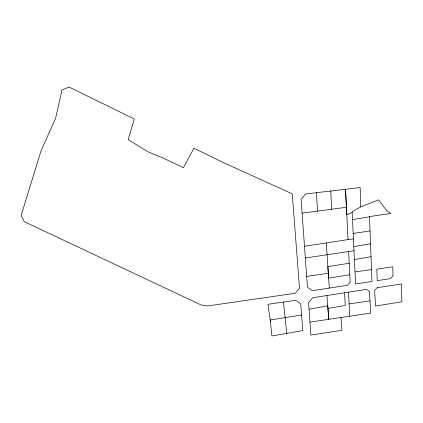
<?xml version="1.0" encoding="UTF-8"?>
<svg xmlns="http://www.w3.org/2000/svg" width="423" height="423" viewBox="0 0 423 423"><rect width="100%" height="100%" fill="white"/><g stroke="black" fill="none" stroke-linecap="round" stroke-linejoin="round"><path stroke-width="0.63" d="M360.814 206.879L352.148 211.616L355.574 284.018L371.981 281.48L369.485 216.592L390.958 213.441L386.775 210.754L378.596 199.825L360.814 206.879L360.137 187.569L305.755 193.951L301.097 199.222L307.447 287.249L312.423 290.701L347.547 285.261L350.202 282.342L348.642 251.516L353.993 250.712M352.19 212.52L346.781 214.715L345.506 189.287L348.044 239.592L304.491 246.26M340.964 317.504L341.911 330.305L310.894 335.09L309.028 309.202L327.746 305.834L328.808 319.312L326.926 295.518M354.421 259.569L371.029 256.708M352.528 219.674L369.49 216.788M353.802 246.593L370.532 243.764M327.952 308.399L345.268 305.48L344.544 292.785M270.255 320.005L270.397 321.358L267.939 304.306L295.73 300.272L300.7 303.693L302.762 330.548L271.878 335.978L270.255 320.005L301.567 315.008M349.816 274.776L328.639 278.138L327.867 266.601L349.234 263.27M305.337 258.035L348.642 251.516M353.184 233.464L370.035 230.932M306.67 276.457L328.311 273.205L326.281 242.976M309.959 322.115L370.744 313.078L369.427 291.405L366.514 289.38L312.851 297.702L308.547 302.477L309.028 309.202M349.097 303.925L370.003 300.853M355.003 271.92L371.526 269.61M302.101 213.139L346.411 207.291M348.044 239.592L353.443 238.905M283.463 302.054L286.762 333.361M328.311 273.205L329.305 288.084M316.478 192.692L317.514 211.103M348.457 292.177L349.768 316.198M330.791 191.011L331.574 209.248M61.975 90.099L55.651 118.154L41.116 150.556L21.15 215.439L24.275 221.673L201.216 305.009L207.783 305.94L295.169 293.282L299.521 288.454L292.24 193.84L221.499 161.723L193.935 148.224L183.392 167.714L163.024 158.022L148.304 151.973L128.174 139.653L134.281 119.006L68.975 87.022L61.975 90.099M377.258 287.709L374.635 290.585L375.524 306.051L401.85 301.795L401.48 283.949L377.258 287.709M393.046 275.717L390.366 278.63L377.226 280.666L376.819 269.234L392.75 266.776L393.046 275.717"/></g></svg>
